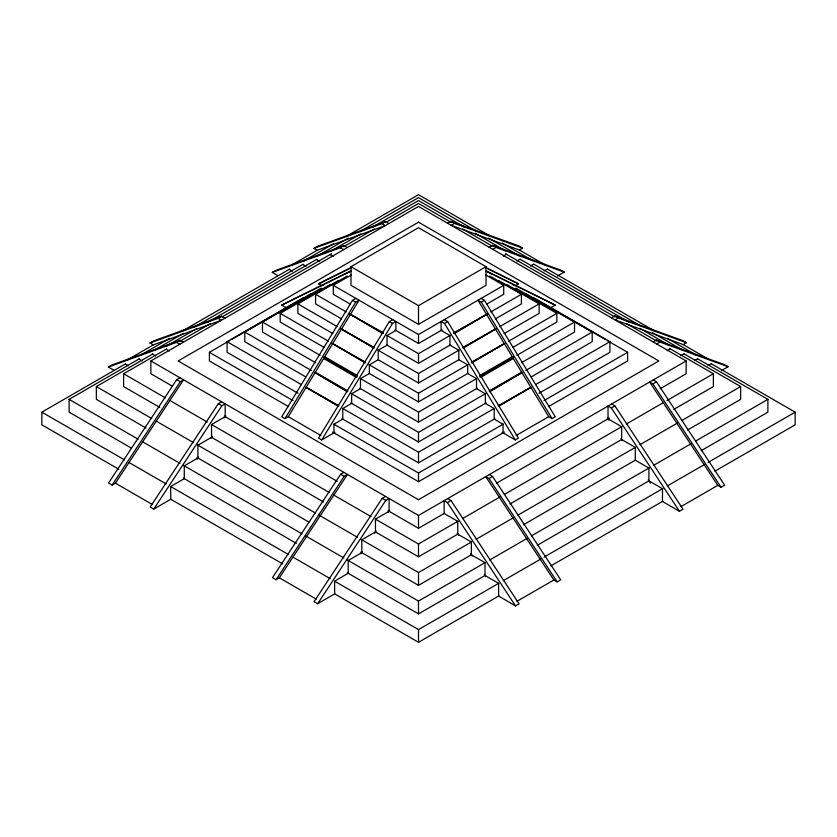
<?xml version="1.0" encoding="UTF-8"?>
<svg xmlns="http://www.w3.org/2000/svg" width="837" height="837" viewBox="0 0 837 837"><rect width="100%" height="100%" fill="white"/><g stroke="black" fill="none" stroke-linecap="round" stroke-linejoin="round"><path stroke-width="1.26" d="M355.892 298.411L352.492 300.378L281.734 416.816L284.904 418.646L288.305 416.69L359.063 300.242L355.662 302.199L284.904 418.646M392.72 319.682L389.32 321.638L318.573 438.086L321.743 439.917L334.905 432.321M321.743 439.917L392.49 323.469L395.891 321.502L395.891 330.427L387.039 335.543L387.039 345.147L378.188 350.264L378.188 359.732L369.337 364.848L369.337 373.522L360.485 378.627L360.485 388.65L351.645 393.756L351.645 403.392L342.793 408.498L342.793 419.117L333.953 424.223L333.953 432.865M179.965 377.759L176.691 379.642L108.559 482.991L112.137 485.052L115.412 483.169L183.544 379.82L180.279 381.714L112.137 485.052M221.585 401.781L218.311 403.675L150.179 507.013L153.757 509.084L170.654 499.323M153.757 509.084L221.889 405.746L225.163 403.852L225.163 416.648L211.541 424.516L211.541 437.322L197.909 445.19L197.909 457.985L184.286 465.853L184.286 478.659L170.654 486.527L170.79 499.134M197.145 459.147L198.578 456.981M210.757 438.515L212.179 436.349M224.358 417.883L225.791 415.717M343.881 472.392L340.607 474.276L272.464 577.624L276.043 579.685L279.317 577.802L347.46 474.453L344.185 476.347L276.043 579.685M385.501 496.414L382.227 498.308L314.084 601.646L317.662 603.718L334.57 593.956M317.662 603.718L385.805 500.38L389.079 498.486L389.079 511.281L375.447 519.149L375.447 531.955L361.825 539.823L361.825 552.619L348.192 560.487L348.192 573.293L334.57 581.16L334.695 593.768M361.061 553.78L362.494 551.614M374.662 533.148L376.095 530.982M388.263 512.516L389.697 510.35M114.01 370.289L108.371 367.035L111.949 364.974L180.091 340.303L183.366 342.197M149.99 343.003L218.133 318.342L221.407 320.236L153.265 344.896L149.99 343.003L153.569 340.941L221.711 316.271L224.986 318.165M277.915 275.655L272.287 272.402L275.865 270.341L344.007 245.67L347.282 247.564M313.906 248.369L382.038 223.709L385.313 225.603L317.181 250.263L313.906 248.369L317.485 246.308L385.616 221.638L388.891 223.531M126.418 360.402L153.265 344.896M291.443 265.12L317.181 250.263M118.76 469.243L41.85 424.84L41.85 412.16L125.55 363.833M140.041 355.463L169.66 338.368M182.1 331.18L289.56 269.148M303.957 260.83L333.67 243.682M346.11 236.494L418.5 194.707L490.89 236.494M131.294 448.067L69.105 412.16L69.105 399.354L139.214 358.885M153.673 350.536L183.313 333.419M194.613 326.89L303.161 264.22M317.579 255.902L348.391 238.116M359.701 231.587L418.5 197.637L477.299 231.587M146.098 428.073L96.36 399.354L96.36 386.558L152.878 353.925M166.176 346.246L196.957 328.481M208.256 321.952L316.773 259.303M331.211 250.964L360.852 233.858M372.162 227.329L418.5 200.577L464.838 227.329M108.371 367.035L176.513 342.375L180.091 340.303M218.133 318.342L221.711 316.271M272.287 272.402L340.418 247.742L344.007 245.67M382.038 223.709L385.616 221.638M159.773 407.431L123.614 386.558L123.614 373.752L166.553 348.966M179.809 341.318L210.61 323.532M221.91 317.003L331.504 253.737M343.714 246.685L374.432 228.951M385.731 222.422L418.5 203.506L451.269 222.422M172.328 386.139L150.869 373.752L150.869 360.956L418.5 206.446L686.131 360.956L686.131 373.752L660.163 388.755M287.217 308.257L281.734 305.087L351.017 270.79M324.285 284.653L321.973 285.794L318.573 283.827L350.734 267.756M350.985 266.689L418.5 227.706L486.015 266.689L486.015 285.354L418.5 324.337L350.985 285.354L350.985 266.689L418.5 305.672L486.015 266.689M298.024 393.264L227.089 352.314L227.089 341.695L303.653 297.491M288.514 406.636L209.396 360.956L209.396 352.314L229.746 340.565M232.006 339.267L276.084 313.812M278.344 312.504L294.164 303.371M305.693 376.859L244.781 341.695L244.781 332.059L311.333 293.641M345.179 274.097L347.428 272.799M315.612 362.745L262.473 332.059L262.473 322.036L321.262 288.095M348.401 272.423L350.661 271.125M324.034 347.355L280.175 322.036L280.175 313.362L329.652 284.8M332.823 333.544L297.878 313.362L297.878 303.894L338.462 280.458M341.59 318.907L315.58 303.894L315.58 294.279L347.25 276.001M350.096 303.988L333.283 294.279L333.283 285.354L351.226 274.996M447.586 223.238L450.861 221.345L519.003 246.005L522.581 248.076L519.306 249.97L451.174 225.299L454.449 223.416L522.581 248.076M489.206 247.26L492.48 245.377L560.623 270.037L564.201 272.109L557.442 276.011M492.794 249.332L496.069 247.438L564.201 272.109M503.278 256.08L506.416 254.27M487.992 272.506L488.526 272.192M516.9 261.018L520.049 259.198M338.504 406.416L305.965 387.228L338.87 405.809M530.532 265.946L533.671 264.126M333.283 285.354L418.5 334.559L503.717 285.354L503.717 294.279L486.904 303.988M503.047 432.865L503.047 424.223L494.207 419.117L494.207 408.498L485.355 403.392L485.355 393.756L476.515 388.65L476.515 378.627L467.663 373.522L467.663 364.848L458.812 359.732L458.812 350.264L449.961 345.147L449.961 335.543L441.109 330.427L441.109 321.502L444.51 323.469L447.68 321.638L518.427 438.086L515.257 439.917L502.095 432.321M481.338 302.199L484.508 300.378L555.266 416.816L552.096 418.646L548.695 416.69L477.937 300.242L481.338 302.199L552.096 418.646M486.266 267.756L518.427 283.827L515.027 285.794L512.715 284.653M544.155 270.885L547.304 269.064M394.949 329.883L418.5 343.484L442.051 329.883M514.305 289.822L516.513 288.545M453.748 332.77L486.789 314.273L454.25 333.597M386.83 335.417L418.5 353.706L450.17 335.417M453.56 333.461L487.49 313.875M490.88 311.908L521.42 294.279L521.42 303.894L495.41 318.907M386.83 345.032L418.5 363.31L450.17 345.032M462.746 347.575L495.64 328.993L463.102 348.161M377.916 350.107L418.5 373.532L459.084 350.107M463.593 347.501L496.289 328.627M499.668 326.671L539.122 303.894L539.122 313.362L504.177 333.544M377.916 359.575L418.5 383.011L459.084 359.575M549.783 308.257L555.266 305.097L485.983 270.79M471.608 362.17L504.491 343.578L471.953 362.735M369.012 364.66L418.5 393.233L467.988 364.66M471.357 362.714L505.098 343.233M508.467 341.287L556.825 313.362L556.825 322.036L512.966 347.355M369.012 373.333L418.5 401.896L467.988 373.333M479.727 375.531L512.275 356.74L513.343 357.357L513.343 358.508L480.804 377.299M360.841 378.826L418.5 412.118L476.159 378.826M479.559 376.87L513.479 357.284M516.868 355.327L574.527 322.036L574.527 332.059L521.388 362.745M359.711 388.201L418.5 422.141L477.289 388.201M611.502 317.872L614.776 315.978L682.908 340.638L686.497 342.71L683.222 344.603L615.08 319.933L618.355 318.05L686.497 342.71M489.111 390.973L521.65 372.183L522.194 372.496L489.645 391.852M350.818 393.285L418.5 432.363L486.182 393.285M489.572 391.329L522.278 372.444M525.667 370.488L592.219 332.059L592.219 341.695L531.307 376.859M350.818 402.911L418.5 441.988L486.182 402.911M498.13 405.809L531.035 387.228L498.496 406.416M343.065 408.655L418.5 452.21L493.935 408.655M498.444 406.05L531.097 387.196M535.596 384.601L609.911 341.695L609.911 352.314L538.976 393.264M341.935 418.626L418.5 462.83L495.065 418.626M333.733 424.097L418.5 473.041L503.267 424.097M543.966 400.609L627.604 352.314L627.604 360.956L548.486 406.636M653.122 341.894L656.396 340.01L724.528 364.67L728.117 366.742L721.348 370.645M656.7 343.965L659.974 342.071L728.117 366.742M332.603 432.08L418.5 481.683L504.397 432.08M516.157 435.47L548.695 416.69M667.183 350.713L670.332 348.893M680.816 355.652L683.955 353.831M150.869 360.956L418.5 515.466L686.131 360.956M498.622 596.038L498.622 583.358L485 575.49L485 562.684L471.367 554.816L471.367 542.02L457.745 534.152L457.745 521.346L444.112 513.479L444.112 500.683L447.387 502.577L450.976 500.505L519.107 603.843L515.529 605.915L498.496 595.965M489.007 478.544L492.595 476.473L560.727 579.821L557.149 581.882L553.874 579.999L485.732 476.651L489.007 478.544L557.149 581.882M662.412 501.332L662.538 488.724L648.905 480.856L648.905 468.05L635.283 460.183L635.283 447.387L621.65 439.519L621.65 426.713L608.028 418.845L608.028 406.05L611.303 407.943L614.881 405.872L683.023 509.21L679.435 511.281L662.538 501.52M652.923 383.911L656.501 381.839L724.643 485.188L721.055 487.249L717.78 485.366L649.648 382.017L652.923 383.911L721.055 487.249M694.438 360.58L697.587 358.759M388.012 510.664L418.5 528.273L444.468 513.28M496.414 483.284L609.346 418.092M708.071 365.518L711.209 363.697M375.562 519.222L418.5 544.008L458.048 521.179M462.442 518.637L499.846 497.042M504.366 494.437L621.87 426.598M626.358 424.003L663.668 402.461M667.058 400.504L713.386 373.752L713.386 386.558L673.837 409.387M375.562 532.018L418.5 556.804L458.048 533.975M510.015 503.968L621.87 439.394M360.852 539.258L418.5 572.539L471.629 541.874M476.075 539.3L513.447 517.726M517.967 515.121L635.524 447.251M639.981 444.677L677.342 423.103M681.862 420.488L740.64 386.558L740.64 399.354L687.512 430.03M360.852 552.064L418.5 585.345L471.629 554.669M523.617 524.653L635.524 460.047M347.261 559.953L418.5 601.081L485.209 562.558M489.697 559.974L527.048 538.411M531.568 535.795L649.167 467.904M653.613 465.341L691.006 443.746M695.526 441.141L767.895 399.354L767.895 412.16L701.186 450.672M347.261 572.749L418.5 613.877L485.209 575.364M537.228 545.337L649.167 480.71M334.8 581.296L418.5 629.612L498.81 583.253M503.33 580.637L540.66 559.085M544.05 557.128L662.81 488.567M667.235 486.004L704.66 464.399M708.06 462.442L795.15 412.16L795.15 424.84L714.84 471.21M334.8 593.977L418.5 642.293L498.81 595.934M550.84 565.896L662.81 501.248M516.952 601.311L553.874 579.999M680.868 506.678L717.78 485.366M318.573 283.827L351.048 267.871M281.734 305.087L351.331 270.916M485.952 267.871L518.427 283.827M485.669 270.916L555.266 305.097M519.306 249.97L545.044 264.827M683.222 344.603L708.949 359.46M502.2 243.023L532.74 260.652M547.44 269.148L654.9 331.18M667.34 338.368L696.75 355.348M711.45 363.833L795.15 412.16M488.609 238.116L519.139 255.735M533.839 264.22L641.257 326.242M652.557 332.77L683.086 350.4M697.786 358.885L767.895 399.354M475.018 233.199L505.538 250.818M520.227 259.303L628.744 321.952M640.043 328.481L669.433 345.44M684.122 353.925L740.64 386.558M450.861 221.345L454.449 223.416M492.48 245.377L496.069 247.438M614.776 315.978L618.355 318.05M656.396 340.01L659.974 342.071M462.568 228.951L493.066 246.559M505.496 253.737L615.09 317.003M626.39 323.532L656.899 341.14M669.318 348.318L713.386 373.752M533.347 297.491L609.911 341.695M542.836 303.371L558.656 312.504M560.916 313.812L604.994 339.267M607.254 340.565L627.604 352.314M489.572 272.799L491.821 274.097M525.667 293.641L592.219 332.059M486.339 271.125L488.599 272.423M515.738 288.095L574.527 322.036M507.348 284.8L556.825 313.362M498.538 280.458L539.122 303.894M489.75 276.001L521.42 294.279M485.774 274.996L503.717 285.354M653.226 379.956L656.501 381.839M481.108 298.411L484.508 300.378M611.606 403.978L614.881 405.872M340.418 247.742L343.693 249.625M444.28 319.682L447.68 321.638M330.071 254.563L333.21 256.384M348.474 272.192L349.008 272.506M316.438 259.491L319.588 261.311M302.816 264.429L305.955 266.25M352.492 300.378L355.662 302.199M389.32 321.638L392.49 323.469M289.183 269.357L292.333 271.178M320.487 288.545L322.695 289.822M383.252 332.77L350.211 314.273L382.75 333.597M315.58 294.279L346.12 311.908M349.51 313.875L383.44 333.461M374.254 347.575L341.36 328.993L373.898 348.161M297.878 303.894L337.332 326.671M340.711 328.627L373.407 347.501M365.392 362.17L332.509 343.578L365.047 362.735M280.175 313.362L328.533 341.287M331.902 343.233L365.643 362.714M357.273 375.531L324.725 356.74L323.657 357.357L323.657 358.508L356.196 377.299M262.473 322.036L320.132 355.327M323.521 357.284L357.441 376.87M347.889 390.973L315.35 372.183L314.806 372.496L347.355 391.852M244.781 332.059L311.333 370.488M314.722 372.444L347.428 391.329M489.321 474.589L492.595 476.473M227.089 341.695L301.404 384.601M305.903 387.196L338.556 406.05M209.396 352.314L293.034 400.609M447.701 498.611L450.976 500.505M176.513 342.375L179.788 344.258M288.305 416.69L320.843 435.47M166.155 349.196L169.304 351.006M152.533 354.124L155.672 355.945M176.691 379.642L180.279 381.714M218.311 403.675L221.889 405.746M340.607 474.276L344.185 476.347M382.227 498.308L385.805 500.38M138.9 359.063L142.049 360.873M224.274 416.135L337.196 481.327M125.278 363.99L128.417 365.811M123.614 373.752L165.423 397.889M169.921 400.494L207.22 422.026M211.74 424.631L329.244 492.48M333.764 495.085L371.042 516.607M211.74 437.437L323.595 502.012M96.36 386.558L151.748 418.531M156.268 421.147L193.567 442.679M196.957 444.635L315.643 513.154M319.033 515.121L357.462 537.302M196.957 457.441L308.863 522.047M69.105 399.354L138.084 439.184M142.604 441.79L179.913 463.332M183.313 465.288L302.031 533.839M305.432 535.795L343.871 557.997M183.313 478.094L296.382 543.38M41.85 412.16L124.42 459.827M128.94 462.442L166.27 483.995M170.79 486.6L288.43 554.523M292.95 557.128L330.28 578.681M170.79 499.281L282.77 563.939M115.412 483.169L152.334 504.481M279.317 577.802L316.24 599.114M611.303 407.943L679.435 511.281M607.411 417.914L608.844 420.08M621.012 438.546L622.446 440.712M648.215 479.81L650.37 483.064M447.387 502.577L515.529 605.915M457.096 533.179L458.53 535.345M470.708 553.812L472.131 555.977M484.309 574.444L485.742 576.609M444.51 323.469L515.257 439.917M418.5 305.672L418.5 324.337M418.5 334.559L418.5 343.484M418.5 353.706L418.5 363.31M418.5 373.532L418.5 383.011M418.5 393.233L418.5 401.896M418.5 412.118L418.5 422.141M418.5 432.363L418.5 441.988M418.5 452.21L418.5 462.83M418.5 473.041L418.5 481.683M418.5 515.466L418.5 528.273M418.5 544.008L418.5 556.804M418.5 572.539L418.5 585.345M418.5 601.081L418.5 613.877M418.5 629.612L418.5 642.293M418.5 222.182L178.124 360.956L418.5 499.731L658.876 360.956L418.5 222.182"/></g></svg>
